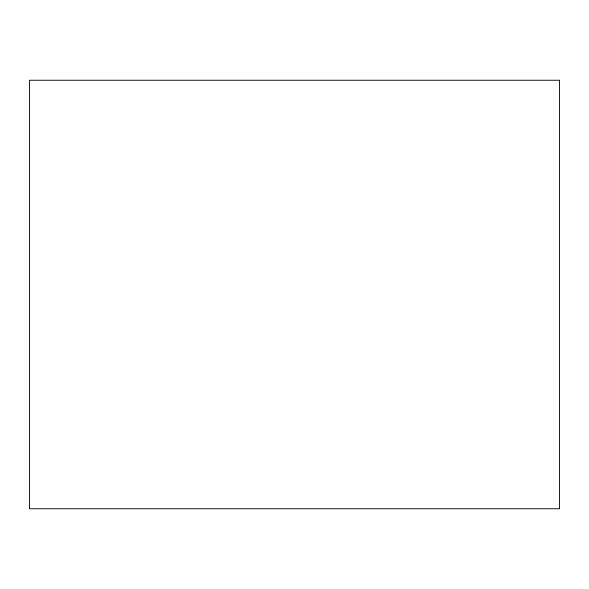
<?xml version="1.0" encoding="UTF-8"?>
<svg xmlns="http://www.w3.org/2000/svg" width="589" height="589" viewBox="0 0 589 589"><rect width="100%" height="100%" fill="white"/><g stroke="black" fill="none" stroke-linecap="round" stroke-linejoin="round"><path stroke-width="0.88" d="M559.55 80.251L29.45 80.251L29.45 508.749L559.55 508.749L559.55 80.251"/></g></svg>
